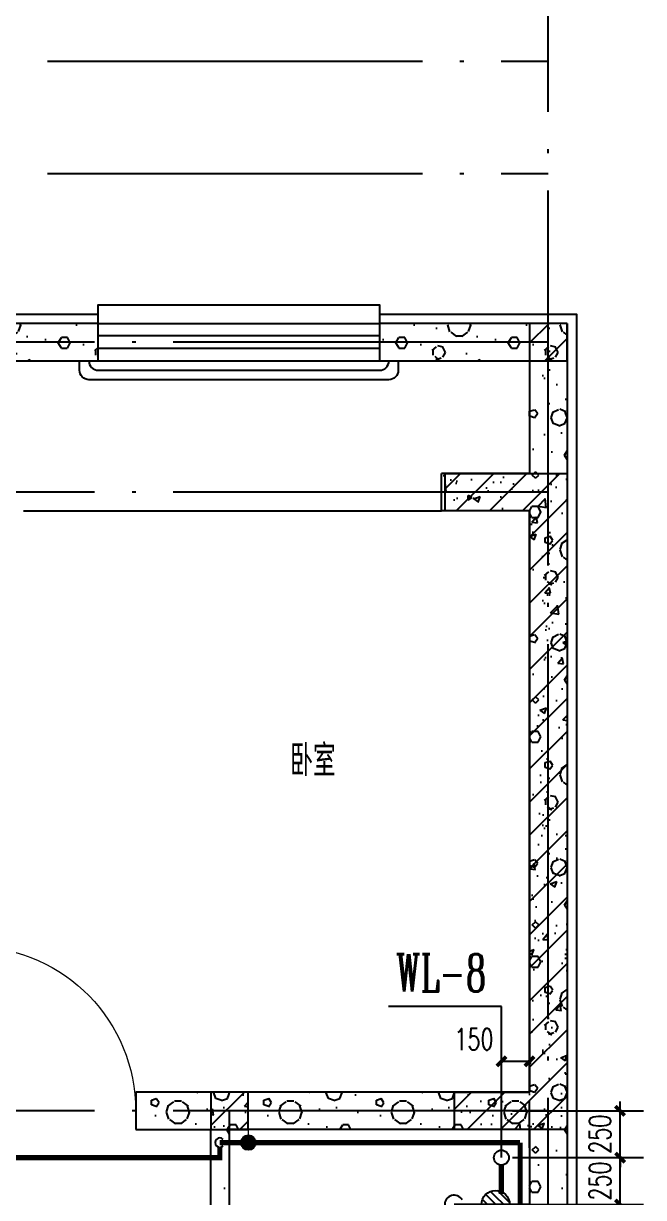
# Model space of a CAD drawing. Extents: x -287580 to -53108, y -522338 to -82629.
# Drawn here: x -130884 to -127577, y -464884 to -458621 of the extents above; entities that cross this region are included whole.
import ezdxf

# ---------------------------------------------------------------- set-up
doc = ezdxf.new("R2010")
doc.units = 0
doc.header["$LTSCALE"] = 1000
doc.header["$MEASUREMENT"] = 0
doc.linetypes.add('__DASH', pattern=[0.35, 0.25, -0.1])
doc.linetypes.add('DOTE', pattern=[2.42, 2, -0.2, 0.02, -0.2])
for name, color, linetype in [('DIM_污水', 3, 'Continuous'), ('DOTE', 99, 'Continuous'), ('PIPE-污水', 2, 'Continuous'), ('PIPE-给水', 3, 'Continuous'), ('PUB_HATCH', 8, 'Continuous'), ('PUB_TEXT', 7, 'Continuous'), ('TWT_DIM', 3, 'Continuous'), ('VPIPE-污水', 2, 'Continuous'), ('WALL', 9, 'Continuous'), ('WINDOW', 99, 'Continuous'), ('家具', 187, 'Continuous'), ('栏杆', 169, 'Continuous'), ('给排水标注', 4, 'Continuous'), ('给排水留洞', 6, 'Continuous'), ('面层', 215, 'Continuous'), ('面积', 6, 'Continuous')]:
    doc.layers.add(name, color=color, linetype=linetype)
doc.styles.add('_TCH_DIM_T3', font='SIMPLEX', dxfattribs={"width": 0.705882, "bigfont": 'GBCBIG'})
doc.styles.add('_TWT_SERIAL', font='COMPLEX', dxfattribs={"width": 0.8, "height": 3, "bigfont": 'HZTXT'})
doc.styles.get("Standard").update_dxf_attribs({"font": 'gbenor.shx', "bigfont": 'gbcbig.shx'})
doc.dimstyles.new('_TWT_ARCH&&50', dxfattribs={"dimtxt": 114.75, "dimasz": 50, "dimexe": 125, "dimexo": 150, "dimgap": 50, "dimtad": 1, "dimdec": 0, "dimzin": 0, "dimdsep": 46, "dimtxsty": '_TCH_DIM_T3', "dimblk": 'ARCHTICK', "dimcen": 0.09, "dimclrd": 4, "dimclre": 4, "dimclrt": 4, "dimazin": 2, "dimtfac": 1, "dimtdec": 0, "dimtix": 1, "dimtmove": 2, "dimatfit": 3, "dimfxl": 0, "dimtolj": 1, "dimtzin": 0, "dimarcsym": 0})
pattern_1 = [(45, (215520.8, 801911.87), (-88.388348, 88.388348), []), (50, (215520.8, 801911.87), (358.63009, -31.37607), [37.5, -412.5]), (355, (215520.8, 801911.87), (-69.37567, 376.09607), [30, -330]), (100.4514, (215550.7, 801909.25), (289.25469, 344.71977), [31.8701, -350.57106]), (46.1842, (215520.8, 802011.87), (533.62052, -82.7595), [56.25, -618.75]), (96.6356, (215565.27, 802004.97), (467.33135, 487.05894), [47.80514, -525.8565]), (351.1842, (215520.8, 802011.87), (467.33097, 487.0593), [45, -495]), (21, (215570.8, 801986.87), (298.45353, -201.30945), [37.5, -412.5]), (326, (215570.8, 801986.87), (121.65767, 362.57502), [30, -330]), (71.4514, (215595.67, 801970.1), (420.11131, 161.26525), [31.8701, -350.57106]), (37.5, (215520.8, 801911.87), (6.079928, 166.446927), [0, -326, 0, -335, 0, -331.25]), (7.5, (215520.8, 801911.87), (131.53477, 197.205856), [0, -191, 0, -318.5, 0, -126.25]), (327.5, (215409.3, 801911.87), (266.911218, -11.277436), [0, -125, 0, -390, 0, -517.5]), (317.5, (215359.3, 801911.87), (291.593085, 50.05249), [0, -162.5, 0, -259, 0, -367.5])]
pattern_2 = [(0, (177, -183), (300, 600), [0, -600]), (0, (-174, -264), (300, 600), [0, -600]), (0, (21, -270), (300, 600), [0, -600]), (0, (234, -93), (300, 600), [0, -600]), (0, (-15, -300), (300, 600), [0, -600]), (0, (294, 285), (300, 600), [0, -600]), (0, (111, 237), (300, 600), [0, -600]), (0, (207, 162), (300, 600), [0, -600]), (0, (-282, 150), (300, 600), [0, -600]), (0, (12, 123), (300, 600), [0, -600]), (0, (-102, -30), (300, 600), [0, -600]), (0, (-96, -255), (300, 600), [0, -600]), (0, (129, -279), (300, 600), [0, -600]), (0, (294, -15), (300, 600), [0, -600]), (0, (-267, -108), (300, 600), [0, -600]), (0, (-216, -6), (300, 600), [0, -600]), (0, (18, -48), (300, 600), [0, -600]), (0, (-66, -135), (300, 600), [0, -600]), (0, (-114, 63), (300, 600), [0, -600]), (0, (-39, 288), (300, 600), [0, -600]), (0, (-243, -234), (300, 600), [0, -600]), (0, (87, 165), (300, 600), [0, -600]), (0, (-192, 174), (300, 600), [0, -600]), (0, (-240, 252), (300, 600), [0, -600]), (130.601294, (257.143, 97.143), (-1499.9999834, 1800.0000079), [26.34155, -11037.111]), (18.434949, (214.29, 108.57), (1499.999994, 599.999996), [27.10524, -3767.6279]), (90, (214.3, 82.86), (300, 600), [25.7143, -1174.28565]), (161.56505, (240, 74.29), (-1500.000008, 599.999955), [27.10524, -3767.6279]), (53.130102, (240, 74.29), (300, 600), [28.5714, -2971.4285]), (135, (262.86, -231.43), (-300.00004, 599.99996), [24.24366, -1672.8126]), (45, (228.57, -231.43), (300, 600), [24.24366, -1672.8126]), (135, (245.71, -248.57), (-300.00004, 599.99996), [24.24366, -1672.8126]), (45, (245.71, -248.57), (300, 600), [24.24366, -1672.8126]), (116.56505, (-25.7, 171.43), (-5e-05, 1199.99997), [31.9438, -638.8765]), (180, (-40, 200), (-300, 600), [34.2857, -565.71425]), (63.43495, (-88.57, 171.43), (3e-06, 1200), [31.9438, -638.8765]), (116.56505, (-74.3, 142.86), (-5e-05, 1199.99997), [31.9438, -638.8765]), (0, (-74.3, 142.86), (300, 600), [34.2857, -565.71425]), (63.43495, (-40, 142.86), (3e-06, 1200), [31.9438, -638.8765]), (107.102728, (200, -31.429), (-899.9999656, 3000.0000048), [38.86135, -16282.9025]), (143.972626, (188.57, 5.714), (-5699.9999277, 4199.9999952), [38.86135, -8122.02]), (180, (157.14, 28.6), (-300, 600), [37.14286, -562.8571]), (36.027373, (88.57, 5.714), (5699.999958, 4199.9999547), [38.86135, -8122.02]), (71.56505, (77.14, -28.57), (900.000005, 2999.999995), [36.1403, -3758.5928]), (107.102728, (88.571, -65.714), (-899.9999656, 3000.0000048), [38.86135, -16282.9025]), (143.972626, (120, -88.57), (-5699.9999277, 4199.9999952), [38.86135, -8122.02]), (0, (120, -88.6), (300, 600), [37.14286, -562.8571]), (36.027373, (157.143, -88.57), (5699.999958, 4199.9999547), [38.86135, -8122.02]), (71.56505, (188.57, -65.71), (900.000005, 2999.999995), [36.1403, -3758.5928]), (150.255118, (205.714, 248.57), (-900.000002, 599.999993), [23.035, -4814.3196]), (90, (185.7, 237.14), (300, 600), [22.85714, -1177.14275]), (29.744881, (185.714, 237.14), (900, 599.999997), [23.035, -4814.3196]), (116.56505, (65.7, -177.14), (-5e-05, 1199.99997), [31.9438, -638.8765]), (168.690067, (51.43, -148.57), (-2700.000002, 599.999985), [29.13725, -6089.6855]), (41.185925, (0, -162.857), (7499.9999546, 6599.9999423), [30.37184, -12725.802]), (90, (0, -191.43), (300, 600), [28.5714, -1171.4285]), (138.814074, (22.857, -211.429), (-7499.9998667, 6600.000042), [30.37184, -12725.802]), (16.699244, (22.857, -211.429), (9899.9999255, 2999.9999686), [29.82945, -12498.5375]), (60.945396, (51.43, -202.857), (299.9999992, 599.9999947), [29.4161, -12325.3395]), (109.983106, (-185.714, 74.286), (-1500.0000056, 4199.9999889), [33.442, -14012.1975]), (155.556045, (-197.143, 105.714), (-3900.0000149, 1799.9999626), [34.523, -14465.1315]), (24.4439547, (-260, 105.714), (3900.000002, 1799.9999913), [34.523, -14465.1315]), (70.0168934, (-271.429, 74.286), (1500.0000045, 4199.9999896), [33.442, -14012.1975]), (109.983106, (-260, 42.857), (-1500.0000056, 4199.9999889), [33.442, -14012.1975]), (160.016893, (-228.57, 31.43), (-1500.000001, 599.9999727), [33.442, -6989.3775]), (19.983107, (-228.57, 31.43), (1499.999992, 599.999999), [33.442, -6989.3775]), (70.0168934, (-197.143, 42.857), (1500.0000045, 4199.9999896), [33.442, -14012.1975]), (122.005383, (37.14, 20), (-300.00004, 599.999969), [26.9542, -5633.434]), (18.434949, (-2.86, 34.29), (1499.999994, 599.999996), [27.10524, -3767.6279]), (90, (-2.86, 8.57), (300, 600), [25.7143, -1174.28565]), (161.56505, (22.86, 0), (-1500.000008, 599.999955), [27.10524, -3767.6279]), (54.462322, (22.857, 0), (2099.999997, 2999.9999955), [24.5781, -10298.2115]), (116.56505, (-137.14, -125.7), (-5e-05, 1199.99997), [31.9438, -638.8765]), (180, (-151.4, -97.14), (-300, 600), [31.4286, -568.5714]), (59.036243, (-200, -125.714), (300.000001, 599.999997), [33.3197, -6963.822]), (120.963756, (-182.857, -154.286), (-300.000041, 599.9999724), [33.3197, -6963.822]), (0, (-182.86, -154.3), (300, 600), [31.4286, -568.5714]), (63.43495, (-151.43, -154.3), (3e-06, 1200), [31.9438, -638.8765])]

# ---------------------------------------------------------------- blocks, each defined once
blk = doc.blocks.new('SDFASDFS')
at = {"layer": '给排水标注', "ltscale": 0.05, "const_width": 56.3}
blk.add_lwpolyline([(-45302.8, -121619.3, -1), (-45302.8, -121675.6, -1)], format="xyb", close=True, dxfattribs=at)
at = {"layer": '给排水标注', "ltscale": 0.05, "const_width": 11.4}
for points in [[(-45246, -121647.5), (-45200.8, -121647.5)], [(-45200.8, -121591.8), (-45200.8, -121703.1)]]:
    blk.add_lwpolyline(points, dxfattribs=at)
at = {"layer": '给排水标注', "ltscale": 0.05}
blk.add_circle((-45302.8, -121647.5), 56.8, dxfattribs=at)
blk = doc.blocks.new('$lvtry$00000168')
at = {"color": 0}
blk.add_line((0, 0), (0, -395), dxfattribs=at)
blk.add_arc((0, -395), 50, 121.03319, 58.96681, dxfattribs=at)
for p in [(0, 0), (0, -222.5)]:
    blk.add_point(p, dxfattribs=at)
blk = doc.blocks.new('$lvtry$00000171')
for p, q in [((-74.2, 10.6), (-10.6, 74.2)), ((-69.8, -27.4), (27.4, 69.8)), ((-53, -53), (53, 53)), ((-27.4, -69.8), (69.8, 27.4)), ((10.6, -74.2), (74.2, -10.6))]:
    blk.add_line(p, q)
blk.add_circle((0, 0), 75)
blk.add_point((0, 0))
blk = doc.blocks.new('A$C6BE329BC')
at = {"layer": '家具'}
blk.add_blockref('$lvtry$00000168', (75, 445), dxfattribs=at)
at = {"layer": '家具', "rotation": 180}
blk.add_blockref('$lvtry$00000171', (75, 271.4), dxfattribs=at)
blk = doc.blocks.new('A$C35BA6BDB')
at = {"layer": 'PUB_HATCH'}
h = blk.add_hatch(dxfattribs=at)
h.set_pattern_fill('钢筋混凝土', color=256, scale=50, style=0)
h.set_pattern_definition([(45, (225104.3, 821774), (-88.388348, 88.388348), []), (50, (225104.3, 821774), (358.63009, -31.37607), [37.5, -412.5]), (355, (225104.3, 821774), (-69.37567, 376.09607), [30, -330]), (100.4514, (225134.2, 821771.4), (289.25469, 344.71977), [31.8701, -350.57106]), (46.1842, (225104.3, 821874), (533.62052, -82.7595), [56.25, -618.75]), (96.6356, (225148.77, 821867.1), (467.33135, 487.05894), [47.80514, -525.8565]), (351.1842, (225104.3, 821874), (467.33097, 487.0593), [45, -495]), (21, (225154.3, 821849), (298.45353, -201.30945), [37.5, -412.5]), (326, (225154.3, 821849), (121.65767, 362.57502), [30, -330]), (71.4514, (225179.17, 821832.22), (420.11131, 161.26525), [31.8701, -350.57106]), (37.5, (225104.3, 821774), (6.079928, 166.446927), [0, -326, 0, -335, 0, -331.25]), (7.5, (225104.3, 821774), (131.53477, 197.205856), [0, -191, 0, -318.5, 0, -126.25]), (327.5, (224992.8, 821774), (266.911218, -11.277436), [0, -125, 0, -390, 0, -517.5]), (317.5, (224942.8, 821774), (291.593085, 50.05249), [0, -162.5, 0, -259, 0, -367.5])])
h.paths.add_polyline_path([(25400, 9800), (24949.9, 9800), (24949.9, 10000), (25600, 10000), (25600, 6500), (24999.8, 6500), (24999.8, 6700), (25400, 6700)])
at = {"layer": 'WALL'}
blk.add_lwpolyline([(25400, 9800), (24949.9, 9800), (24949.9, 10000), (25600, 10000), (25600, 6500), (24999.8, 6500), (24999.8, 6700), (25400, 6700)], close=True, dxfattribs=at)
blk = doc.blocks.new('A$C47FD7EE8')
at = {"layer": 'PUB_HATCH'}
h = blk.add_hatch(dxfattribs=at)
h.set_pattern_fill('钢筋混凝土', color=256, scale=50, style=0)
h.set_pattern_definition(pattern_1)
h.paths.add_polyline_path([(25600, 12900), (25400, 12900), (25400, 12700), (25600, 12700)])
h = blk.add_hatch(dxfattribs=at)
h.set_pattern_fill('钢筋混凝土', color=256, scale=50, style=0)
h.set_pattern_definition(pattern_1)
h.paths.add_polyline_path([(23900, 8800), (23700, 8800), (23700, 8600), (23900, 8600)])
at = {"color": 6}
for points in [[(25600, 12900), (25400, 12900), (25400, 12700), (25600, 12700)], [(23900, 8800), (23700, 8800), (23700, 8600), (23900, 8600)]]:
    blk.add_lwpolyline(points, close=True, dxfattribs=at)
blk = doc.blocks.new('_ArchTick')
at = {"color": 0, "linetype": 'ByBlock', "const_width": 0.4}
blk.add_lwpolyline([(-0.5, -0.5), (0.5, 0.5)], dxfattribs=at)
blk = doc.blocks.new('*D752')
at = {"layer": 'Defpoints', "color": 0, "linetype": '__DASH'}
for p in [(-128185, -464157.5), (-128335, -464768.4), (-128185, -464768.4)]:
    blk.add_point(p, dxfattribs=at)
at = {"layer": 'TWT_DIM', "color": 4, "linetype": '__DASH', "lineweight": -2}
for p, q in [((-128335, -464618.4), (-128335, -464032.5)), ((-128185, -464618.4), (-128185, -464032.5)), ((-128335, -464157.5), (-128185, -464157.5))]:
    blk.add_line(p, q, dxfattribs=at)
at = {"layer": 'TWT_DIM', "color": 4, "linetype": '__DASH', "lineweight": -2, "xscale": 50, "yscale": 50, "zscale": 50, "rotation": 180}
blk.add_blockref('_ArchTick', (-128335, -464157.5), dxfattribs=at)
at = {"layer": 'TWT_DIM', "color": 4, "linetype": '__DASH', "lineweight": -2, "xscale": 50, "yscale": 50, "zscale": 50}
blk.add_blockref('_ArchTick', (-128185, -464157.5), dxfattribs=at)
at = {"layer": 'TWT_DIM', "color": 4, "linetype": '__DASH', "insert": (-128481.4, -464040), "char_height": 114.75, "attachment_point": 5, "style": '_TCH_DIM_T3'}
blk.add_mtext('\\A1;150', dxfattribs=at)
blk = doc.blocks.new('*D756')
at = {"layer": 'Defpoints', "color": 0}
for p in [(-128426, -464671.5), (-127702, -464671.5), (-128426, -464921.5)]:
    blk.add_point(p, dxfattribs=at)
at = {"layer": 'TWT_DIM', "color": 4, "lineweight": -2}
for p, q in [((-127702, -464671.5), (-127702, -464621.5)), ((-128276, -464671.5), (-127577, -464671.5)), ((-127702, -464921.5), (-127702, -464671.5)), ((-128276, -464921.5), (-127577, -464921.5)), ((-127702, -464921.5), (-127702, -464971.5))]:
    blk.add_line(p, q, dxfattribs=at)
at = {"layer": 'TWT_DIM', "color": 4, "lineweight": -2, "xscale": 50, "yscale": 50, "zscale": 50}
for p, rotation in [((-127702, -464671.5), 270), ((-127702, -464921.5), 90)]:
    blk.add_blockref('_ArchTick', p, dxfattribs=dict(at, rotation=rotation))
at = {"layer": 'TWT_DIM', "color": 4, "insert": (-127809.4, -464796.5), "char_height": 114.75, "attachment_point": 5, "rotation": 90, "style": '_TCH_DIM_T3'}
blk.add_mtext('\\A1;250', dxfattribs=at)
blk = doc.blocks.new('*D757')
at = {"layer": 'Defpoints', "color": 0}
for p in [(-128426, -464421.5), (-127702, -464421.5), (-128426, -464671.5)]:
    blk.add_point(p, dxfattribs=at)
at = {"layer": 'TWT_DIM', "color": 4, "lineweight": -2}
for p, q in [((-127702, -464421.5), (-127702, -464371.5)), ((-128276, -464421.5), (-127577, -464421.5)), ((-127702, -464671.5), (-127702, -464421.5)), ((-128276, -464671.5), (-127577, -464671.5)), ((-127702, -464671.5), (-127702, -464721.5))]:
    blk.add_line(p, q, dxfattribs=at)
at = {"layer": 'TWT_DIM', "color": 4, "lineweight": -2, "xscale": 50, "yscale": 50, "zscale": 50}
for p, rotation in [((-127702, -464421.5), 270), ((-127702, -464671.5), 90)]:
    blk.add_blockref('_ArchTick', p, dxfattribs=dict(at, rotation=rotation))
at = {"layer": 'TWT_DIM', "color": 4, "insert": (-127809.4, -464546.5), "char_height": 114.75, "attachment_point": 5, "rotation": 90, "style": '_TCH_DIM_T3'}
blk.add_mtext('\\A1;250', dxfattribs=at)
blk = doc.blocks.new('$WINLIB2D$00000001')
at = {"color": 0}
for points in [[(-0.5, 0.5), (-0.5, -0.5)], [(-0.5, 0.5), (0.5, 0.5)], [(0.5, -0.5), (0.5, 0.5)], [(0.5, 0.1667), (-0.5, 0.1667)], [(0.5, -0.1667), (-0.5, -0.1667)], [(-0.5, -0.5), (0.5, -0.5)]]:
    blk.add_lwpolyline(points, dxfattribs=at)
blk = doc.blocks.new('$DorLib2D$00000001')
for p, q in [((0.45, 0.975), (0.5, 0.975)), ((0.45, 0), (0.45, 0.975)), ((0.5, 0), (0.5, 0.975)), ((0.5, 0), (0.45, 0))]:
    blk.add_line(p, q)
at = {"lineweight": 13}
blk.add_arc((0.475, 0), 0.975, 91.46928, 180, dxfattribs=at)

msp = doc.modelspace()

# ---------------------------------------------------------------- hatches: boundary and pattern name
at = {"layer": 'PIPE-给水'}
for points in [[(-129837, -464671.5), (-129837, -464685.3), (-129823.2, -464685.3)], [(-129837, -464671.5), (-129823.2, -464671.5), (-129823.2, -464685.3)]]:
    msp.add_hatch(color=256, dxfattribs=at).paths.add_polyline_path(points)
at = {"layer": 'PUB_HATCH'}
h = msp.add_hatch(dxfattribs=at)
h.set_pattern_fill('加气混凝土', color=256, scale=50, style=0)
h.set_pattern_definition(pattern_2)
h.paths.add_polyline_path([(-131285, -460421.5), (-130485, -460421.5), (-130485, -460221.5), (-131485, -460221.5)])
h = msp.add_hatch(dxfattribs=at)
h.set_pattern_fill('加气混凝土', color=256, scale=50, style=0)
h.set_pattern_definition(pattern_2)
h.paths.add_polyline_path([(-127985, -460221.5), (-128985, -460221.5), (-128985, -460421.5), (-128185, -460421.5)])
h = msp.add_hatch(dxfattribs=at)
h.set_pattern_fill('加气混凝土', color=256, scale=50, style=0)
h.set_pattern_definition(pattern_2)
h.paths.add_polyline_path([(-127985, -460221.5), (-128185, -460421.5), (-128185, -461021.5), (-128145, -461121.5), (-127985, -461121.5)])
h = msp.add_hatch(dxfattribs=at)
h.set_pattern_fill('加气混凝土', color=256, scale=50, style=0)
h.set_pattern_definition(pattern_2)
h.paths.add_polyline_path([(-128145, -461121.5), (-128185, -461021.5), (-128654, -461021.5), (-128654, -461221.5), (-128185, -461221.5)])
h = msp.add_hatch(dxfattribs=at)
h.set_pattern_fill('加气混凝土', color=256, scale=50, style=0)
h.set_pattern_definition(pattern_2)
h.paths.add_polyline_path([(-128145, -461121.5), (-128185, -461221.5), (-128185, -464321.5), (-128118.3, -464421.5), (-127985, -464421.5), (-127985, -461121.5)])
h = msp.add_hatch(dxfattribs=at)
h.set_pattern_fill('加气混凝土', color=256, scale=50, style=0)
h.set_pattern_definition(pattern_2)
h.paths.add_polyline_path([(-129785, -464321.5), (-130285, -464321.5), (-130285, -464521.5), (-129885, -464521.5), (-129818.3, -464454.8)])
h = msp.add_hatch(dxfattribs=at)
h.set_pattern_fill('加气混凝土', color=256, scale=50, style=0)
h.set_pattern_definition(pattern_2)
h.paths.add_polyline_path([(-128118.3, -464421.5), (-128185, -464321.5), (-129785, -464321.5), (-129818.3, -464454.8), (-129785, -464521.5), (-128185, -464521.5)])
h = msp.add_hatch(dxfattribs=at)
h.set_pattern_fill('加气混凝土', color=256, scale=50, style=0)
h.set_pattern_definition(pattern_2)
h.paths.add_polyline_path([(-129851.7, -465688.2), (-129785, -465721.5), (-129785, -464521.5), (-129818.3, -464454.8), (-129885, -464521.5), (-129885, -465621.5)])
h = msp.add_hatch(dxfattribs=at)
h.set_pattern_fill('加气混凝土', color=256, scale=50, style=0)
h.set_pattern_definition(pattern_2)
h.paths.add_polyline_path([(-128118.3, -464421.5), (-128185, -464521.5), (-128185, -467521.5), (-127985, -467721.5), (-127985, -464421.5)])

# ---------------------------------------------------------------- linework, layer by layer
at = {"layer": 'DIM_污水'}
for p, q in [((-128335, -463865.4), (-128938, -463865.4)), ((-128335, -464671.5), (-128335, -463865.4))]:
    msp.add_line(p, q, dxfattribs=at)
at = {"layer": 'DOTE', "linetype": 'DOTE'}
for p, q in [((-128085, -473612.6), (-128085, -457343)), ((-154956.2, -458821.5), (-128085, -458821.5)), ((-154956.2, -459421.5), (-128085, -459421.5)), ((-128085, -460321.5), (-133185, -460321.5)), ((-128085, -461121.5), (-133185, -461121.5)), ((-128085, -464421.5), (-154956.2, -464421.5)), ((-129785, -473612.6), (-129785, -464421.5))]:
    msp.add_line(p, q, dxfattribs=at)
at = {"layer": 'PIPE-污水', "ltscale": 0.5, "const_width": 27.5}
msp.add_lwpolyline([(-128335, -464711.5), (-128335, -464865.3)], dxfattribs=at)
at = {"layer": 'PIPE-给水', "ltscale": 0.5, "const_width": 27.5}
for points in [[(-128235, -464591.5), (-129837, -464591.5)], [(-128235, -464591.5), (-128235, -466971.5)], [(-129837, -464616.5), (-129837, -464671.5)], [(-129837, -464671.5), (-133015, -464671.5)]]:
    msp.add_lwpolyline(points, dxfattribs=at)
at = {"layer": 'PIPE-给水'}
msp.add_arc((-129837, -464591.5), 25, 45, 315, dxfattribs=at)
at = {"layer": 'VPIPE-污水'}
msp.add_circle((-128335, -464671.5), 40, dxfattribs=at)
at = {"layer": 'WALL'}
for p, q in [((-130485, -460221.5), (-131485, -460221.5)), ((-130485, -460421.5), (-130485, -460221.5)), ((-127985, -460221.5), (-128985, -460221.5)), ((-128985, -460221.5), (-128985, -460421.5)), ((-127985, -460221.5), (-127985, -461121.5)), ((-131285, -460421.5), (-130485, -460421.5)), ((-128985, -460421.5), (-128185, -460421.5)), ((-128185, -460421.5), (-128185, -461021.5)), ((-128185, -461021.5), (-128654, -461021.5)), ((-128654, -461221.5), (-128654, -461021.5)), ((-127985, -461121.5), (-127985, -464421.5)), ((-128185, -461221.5), (-128654, -461221.5)), ((-128185, -461221.5), (-128185, -464321.5)), ((-129785, -464321.5), (-130285, -464321.5)), ((-130285, -464321.5), (-130285, -464521.5)), ((-128185, -464321.5), (-129785, -464321.5)), ((-127985, -464421.5), (-127985, -467721.5)), ((-130285, -464521.5), (-129885, -464521.5)), ((-129885, -465621.5), (-129885, -464521.5)), ((-129785, -465721.5), (-129785, -464521.5)), ((-128185, -464521.5), (-129785, -464521.5)), ((-128185, -464521.5), (-128185, -467521.5))]:
    msp.add_line(p, q, dxfattribs=at)
at = {"layer": 'WINDOW'}
msp.add_line((-130884, -461221.5), (-128654, -461221.5), dxfattribs=at)
at = {"layer": '栏杆'}
for points in [[(-128885, -460421.5), (-128885, -460471.5, -0.414214), (-128935, -460521.5), (-130535, -460521.5, -0.414214), (-130585, -460471.5), (-130585, -460421.5)], [(-130535, -460421.5), (-130535, -460421.5, 0.414214), (-130485, -460471.5), (-128985, -460471.5, 0.414214), (-128935, -460421.5), (-128935, -460421.5)]]:
    msp.add_lwpolyline(points, format="xyb", dxfattribs=at)
at = {"layer": '面层'}
for points in [[(-130485, -460221.5), (-130485, -460121.5), (-128985, -460121.5), (-128985, -460221.5)], [(-131835, -460971.5), (-131535, -460971.5), (-131535, -460171.5), (-130485, -460171.5)], [(-128985, -460171.5), (-127935, -460171.5), (-127935, -465421.5)]]:
    msp.add_lwpolyline(points, dxfattribs=at)

# ---------------------------------------------------------------- block references
at = {"rotation": 270.0000000000046}
msp.add_blockref('A$C6BE329BC', (-128637.3, -464846.5), dxfattribs=at)
at = {"layer": 'WINDOW', "xscale": 1500, "yscale": -200, "zscale": 1500}
msp.add_blockref('$WINLIB2D$00000001', (-129735, -460321.5), dxfattribs=at)
at = {"layer": 'WINDOW', "xscale": 900, "yscale": -900, "zscale": 900, "rotation": 180}
msp.add_blockref('$DorLib2D$00000001', (-130735, -464421.5), dxfattribs=at)
at = {"layer": '给排水留洞', "xscale": 0.6881918334960937, "yscale": 0.6881918334960937, "zscale": 0.6881918334960937, "rotation": 90.00000000000001}
msp.add_blockref('SDFASDFS', (-213401.2, -433414.5, 1000), dxfattribs=at)
at = {"layer": '面积'}
for name, p in [('A$C47FD7EE8', (-153585, -473121.5)), ('A$C35BA6BDB', (-153585, -471021.5))]:
    msp.add_blockref(name, p, dxfattribs=at)

# ---------------------------------------------------------------- texts
at = {"layer": 'DIM_污水', "color": 7, "style": '_TWT_SERIAL', "width": 0.64}
msp.add_text('WL-8', height=200, dxfattribs=at).set_placement((-128898, -463785.4))
at = {"layer": 'PUB_TEXT'}
msp.add_text('卧室', height=168.79, dxfattribs=at).set_placement((-129461.7, -462637.4, 0))

# ---------------------------------------------------------------- dimensions: what is measured, and where the dimension line sits
at = {"layer": 'TWT_DIM', "linetype": '__DASH'}
dim = msp.add_linear_dim(base=(-128185, -464157.5), p1=(-128335, -464768.4), p2=(-128185, -464768.4), angle=0, dimstyle='_TWT_ARCH&&50', dxfattribs=at)
dim.commit()
dim.dimension.update_dxf_attribs({"geometry": '*D752', "text_midpoint": (-128481.4, -464040), "dimtype": 129})
at = {"layer": 'TWT_DIM'}
for p1, p2, picture, middle in [((-128426, -464671.5), (-128426, -464421.5), '*D757', (-127809.4, -464546.5)), ((-128426, -464921.5), (-128426, -464671.5), '*D756', (-127809.4, -464796.5))]:
    dim = msp.add_aligned_dim(p1=p1, p2=p2, distance=-724, dimstyle='_TWT_ARCH&&50', dxfattribs=at)
    dim.commit()
    dim.dimension.update_dxf_attribs({"geometry": picture, "text_midpoint": middle})

doc.saveas('drawing.dxf')
